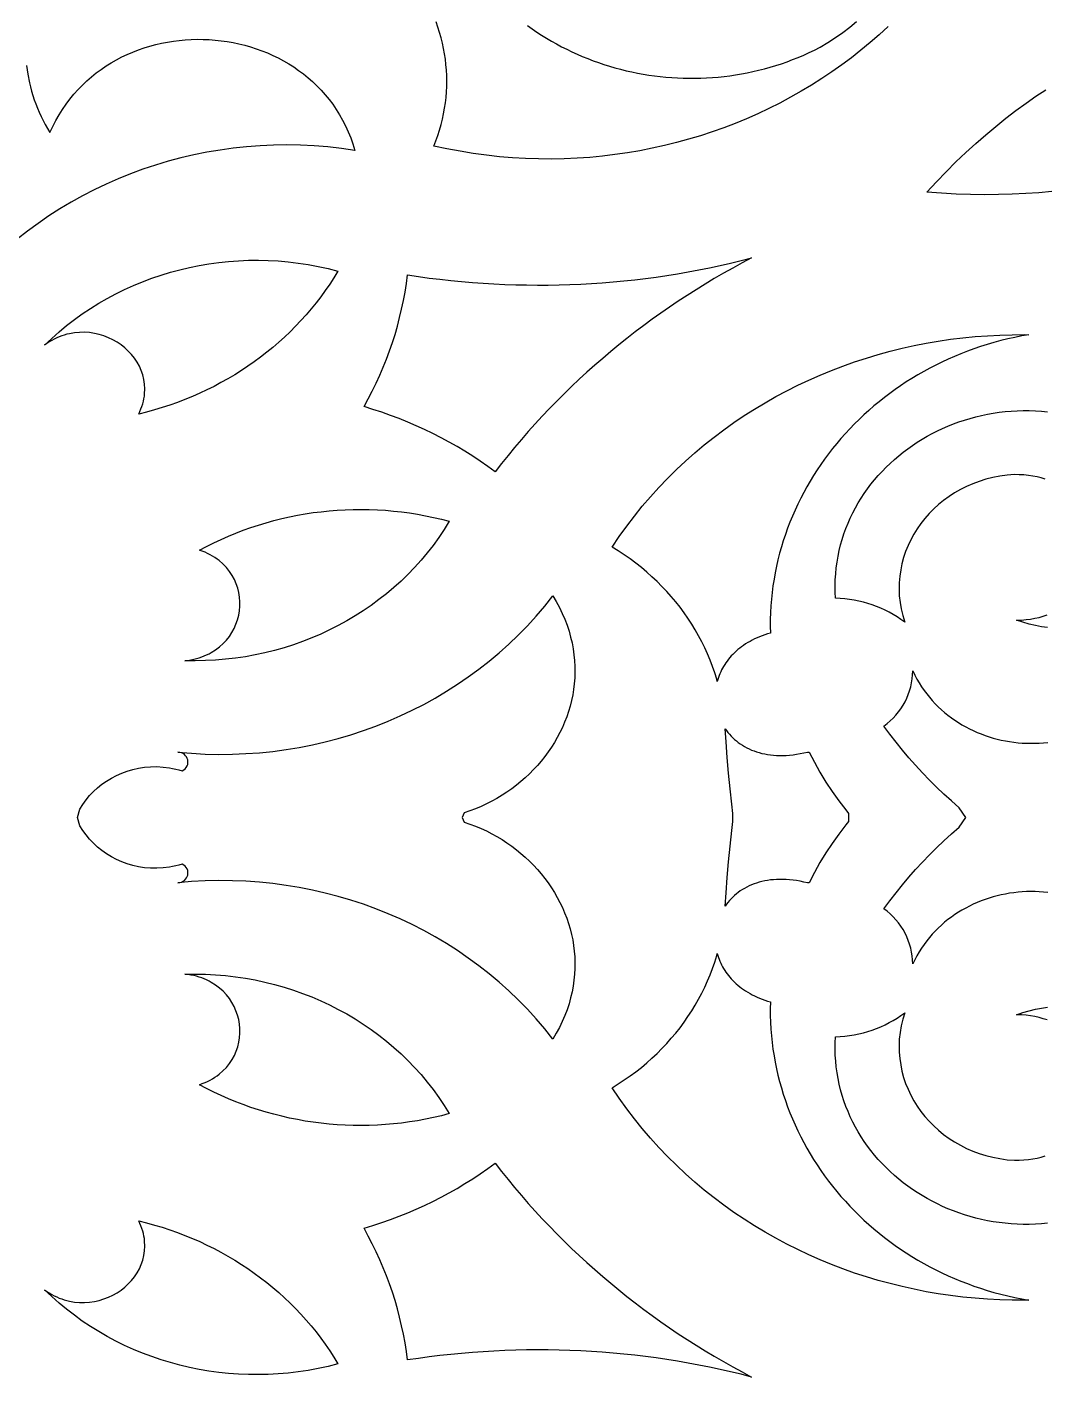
# Model space of a CAD drawing. Extents: x 2430 to 3430, y -1053 to 947.
# Drawn here: x 3085.1 to 3302.3, y -171.9 to 116 of the extents above; entities that cross this region are included whole.
import ezdxf

# ---------------------------------------------------------------- set-up
doc = ezdxf.new("R2010")
doc.units = 0
doc.layers.add('LAYER_1', color=18, linetype='CONTINUOUS')

msp = doc.modelspace()

# ---------------------------------------------------------------- linework, layer by layer
at = {"layer": 'LAYER_1'}
for points in [[(3268.86, 116.08), (3266.97, 114.35), (3265.04, 112.67), (3263.06, 111.04), (3261.04, 109.45), (3258.98, 107.92), (3256.87, 106.43), (3254.73, 105), (3252.54, 103.62), (3250.32, 102.29), (3248.06, 101.01), (3245.77, 99.79), (3243.44, 98.62), (3241.08, 97.51), (3238.68, 96.45), (3236.26, 95.46), (3233.81, 94.51), (3231.32, 93.63), (3228.81, 92.81), (3226.28, 92.05), (3223.72, 91.35), (3221.13, 90.71), (3218.53, 90.13), (3215.9, 89.61), (3213.25, 89.16), (3210.59, 88.78), (3207.9, 88.46), (3205.2, 88.2), (3202.49, 88.02), (3199.76, 87.9), (3197.01, 87.85), (3194.26, 87.87), (3191.49, 87.96), (3188.72, 88.12), (3185.94, 88.35), (3183.15, 88.66), (3180.35, 89.04), (3177.55, 89.49), (3174.74, 90.02), (3171.94, 90.62), (3172.38, 91.75), (3172.79, 92.89), (3173.16, 94.03), (3173.48, 95.18), (3173.77, 96.34), (3174.02, 97.5), (3174.23, 98.66), (3174.4, 99.83), (3174.53, 101), (3174.63, 102.17), (3174.68, 103.33), (3174.7, 104.5), (3174.68, 105.67), (3174.62, 106.83), (3174.52, 108), (3174.39, 109.15), (3174.22, 110.31), (3174.01, 111.45), (3173.76, 112.59), (3173.48, 113.73), (3173.16, 114.85), (3172.81, 115.97), (3172.42, 117.08)], [(3191.9, 116.35), (3192.9, 115.64), (3193.91, 114.94), (3194.94, 114.27), (3195.98, 113.62), (3197.04, 112.99), (3198.11, 112.39), (3199.19, 111.81), (3200.28, 111.25), (3201.38, 110.72), (3202.5, 110.21), (3203.62, 109.72), (3204.76, 109.26), (3205.9, 108.82), (3207.06, 108.41), (3208.22, 108.02), (3209.39, 107.65), (3210.57, 107.3), (3211.76, 106.98), (3212.95, 106.69), (3214.15, 106.42), (3215.36, 106.17), (3216.57, 105.95), (3217.78, 105.75), (3219.01, 105.58), (3220.23, 105.43), (3221.46, 105.31), (3222.69, 105.21), (3223.93, 105.13), (3225.16, 105.08), (3226.4, 105.06), (3227.64, 105.06), (3228.88, 105.09), (3230.13, 105.14), (3231.37, 105.22), (3232.61, 105.32), (3233.85, 105.45), (3235.09, 105.61), (3236.32, 105.79), (3237.56, 106), (3238.79, 106.23), (3240.02, 106.49), (3241.24, 106.78), (3242.46, 107.09), (3243.68, 107.43), (3244.89, 107.79), (3246.1, 108.18), (3247.3, 108.6), (3248.49, 109.05), (3249.67, 109.52), (3250.85, 110.02), (3252.02, 110.54), (3253.19, 111.1), (3254.34, 111.68), (3256.01, 112.69), (3257.63, 113.75), (3259.19, 114.85), (3260.7, 115.98), (3262.15, 117.15)], [(3085.02, 107.78), (3085.29, 105.95), (3085.66, 104.12), (3085.88, 103.21), (3086.12, 102.31), (3086.4, 101.4), (3086.69, 100.5), (3087.02, 99.61), (3087.37, 98.72), (3087.75, 97.83), (3088.15, 96.95), (3088.58, 96.07), (3089.03, 95.2), (3089.52, 94.34), (3090.03, 93.48), (3090.63, 94.79), (3091.28, 96.05), (3091.98, 97.26), (3092.71, 98.44), (3093.49, 99.56), (3094.3, 100.64), (3095.15, 101.68), (3096.04, 102.67), (3096.96, 103.62), (3097.91, 104.52), (3098.9, 105.38), (3099.91, 106.2), (3100.96, 106.97), (3102.03, 107.69), (3103.12, 108.37), (3104.24, 109.01), (3105.38, 109.61), (3106.53, 110.16), (3107.71, 110.66), (3108.91, 111.13), (3110.12, 111.55), (3111.34, 111.92), (3112.58, 112.26), (3113.83, 112.55), (3115.09, 112.79), (3116.35, 113), (3117.62, 113.16), (3118.9, 113.27), (3120.18, 113.35), (3121.46, 113.38), (3122.75, 113.37), (3124.03, 113.32), (3125.31, 113.22), (3126.58, 113.08), (3127.85, 112.9), (3129.11, 112.68), (3130.36, 112.42), (3131.6, 112.11), (3132.83, 111.76), (3134.04, 111.37), (3135.24, 110.94), (3136.43, 110.47), (3137.59, 109.95), (3138.74, 109.4), (3139.86, 108.8), (3140.96, 108.16), (3142.04, 107.48), (3143.09, 106.76), (3144.11, 106), (3145.1, 105.19), (3146.07, 104.35), (3147, 103.46), (3147.89, 102.54), (3148.76, 101.57), (3149.58, 100.57), (3150.37, 99.52), (3151.12, 98.43), (3151.82, 97.3), (3152.48, 96.14), (3153.1, 94.93), (3153.68, 93.68), (3154.2, 92.4), (3154.68, 91.07), (3155.1, 89.7), (3152.2, 90.12), (3149.29, 90.44), (3146.39, 90.66), (3143.49, 90.8), (3140.6, 90.85), (3137.72, 90.81), (3134.85, 90.68), (3131.99, 90.46), (3129.14, 90.16), (3126.32, 89.77), (3123.51, 89.29), (3120.72, 88.73), (3117.96, 88.09), (3115.22, 87.36), (3112.52, 86.56), (3109.84, 85.67), (3107.2, 84.69), (3104.59, 83.64), (3102.01, 82.51), (3099.48, 81.31), (3096.99, 80.02), (3094.54, 78.66), (3092.14, 77.22), (3089.79, 75.7), (3087.49, 74.11), (3085.24, 72.45), (3083.04, 70.72)], [(3303.8, 80.9), (3301.04, 80.66), (3298.23, 80.47), (3295.36, 80.34), (3292.43, 80.26), (3289.46, 80.24), (3286.43, 80.28), (3283.36, 80.38), (3280.25, 80.54), (3277.1, 80.77), (3279.16, 82.99), (3281.25, 85.15), (3283.35, 87.23), (3285.47, 89.24), (3287.6, 91.17), (3289.73, 93.03), (3291.87, 94.82), (3294.01, 96.53), (3296.15, 98.17), (3298.29, 99.73), (3300.41, 101.23), (3302.53, 102.64)], [(3302.36, 19.58), (3301.52, 19.84), (3300.66, 20.05), (3299.76, 20.23), (3298.82, 20.37), (3297.86, 20.47), (3296.86, 20.52), (3295.83, 20.53), (3294.26, 20.4), (3292.72, 20.19), (3291.22, 19.9), (3289.75, 19.53), (3288.32, 19.09), (3286.94, 18.57), (3285.6, 17.99), (3284.31, 17.34), (3283.06, 16.63), (3281.86, 15.85), (3280.72, 15.02), (3279.63, 14.14), (3278.6, 13.2), (3277.63, 12.21), (3276.71, 11.17), (3275.86, 10.09), (3275.08, 8.97), (3274.36, 7.81), (3273.7, 6.62), (3273.12, 5.39), (3272.61, 4.13), (3272.18, 2.84), (3271.82, 1.53), (3271.55, 0.2), (3271.35, -1.15), (3271.23, -2.52), (3271.21, -3.91), (3271.26, -5.3), (3271.41, -6.71), (3271.65, -8.12), (3271.98, -9.53), (3272.4, -10.95), (3271.61, -10.37), (3270.79, -9.82), (3269.95, -9.3), (3269.09, -8.82), (3268.22, -8.38), (3267.32, -7.97), (3266.41, -7.59), (3265.48, -7.25), (3264.54, -6.94), (3263.58, -6.67), (3262.62, -6.44), (3261.64, -6.24), (3260.65, -6.08), (3259.65, -5.96), (3258.65, -5.88), (3257.64, -5.83), (3257.58, -4.52), (3257.57, -3.21), (3257.6, -1.92), (3257.68, -0.64), (3257.81, 0.62), (3257.97, 1.87), (3258.18, 3.11), (3258.44, 4.32), (3258.73, 5.53), (3259.07, 6.71), (3259.44, 7.88), (3259.86, 9.03), (3260.31, 10.16), (3260.8, 11.27), (3261.33, 12.36), (3261.89, 13.44), (3262.49, 14.49), (3263.12, 15.52), (3263.78, 16.53), (3264.48, 17.51), (3265.21, 18.48), (3265.97, 19.42), (3266.76, 20.34), (3267.58, 21.23), (3268.42, 22.1), (3269.3, 22.94), (3270.2, 23.76), (3271.13, 24.55), (3272.08, 25.31), (3273.05, 26.04), (3274.05, 26.75), (3275.08, 27.43), (3276.12, 28.08), (3277.18, 28.7), (3278.27, 29.29), (3279.37, 29.85), (3280.49, 30.38), (3281.63, 30.87), (3282.79, 31.34), (3283.96, 31.77), (3285.15, 32.17), (3286.35, 32.53), (3287.57, 32.86), (3288.8, 33.16), (3290.04, 33.42), (3291.29, 33.64), (3292.55, 33.83), (3293.82, 33.97), (3295.1, 34.09), (3296.38, 34.16), (3297.68, 34.2), (3298.97, 34.19), (3300.28, 34.15), (3301.59, 34.06), (3302.9, 33.94)], [(3302.89, -12.11), (3301.6, -11.93), (3300.3, -11.68), (3298.98, -11.36), (3297.64, -10.97), (3296.28, -10.51), (3297.31, -10.48), (3298.3, -10.4), (3299.26, -10.28), (3300.19, -10.11), (3301.09, -9.91), (3301.95, -9.67), (3302.78, -9.4)], [(3302.92, -68.59), (3302.02, -68.51), (3301.12, -68.44), (3300.21, -68.41), (3299.3, -68.4), (3298.4, -68.42), (3297.49, -68.47), (3296.59, -68.54), (3295.69, -68.64), (3294.79, -68.77), (3293.9, -68.92), (3293.02, -69.1), (3292.14, -69.31), (3291.26, -69.54), (3290.4, -69.8), (3289.54, -70.08), (3288.69, -70.4), (3287.86, -70.74), (3287.03, -71.1), (3286.22, -71.49), (3285.42, -71.91), (3284.63, -72.35), (3283.86, -72.82), (3283.1, -73.32), (3282.36, -73.84), (3281.63, -74.39), (3280.92, -74.96), (3280.23, -75.56), (3279.56, -76.19), (3278.92, -76.84), (3278.29, -77.51), (3277.68, -78.22), (3277.1, -78.94), (3276.54, -79.7), (3276, -80.48), (3275.49, -81.28), (3275, -82.11), (3274.55, -82.96), (3274.11, -83.84), (3274.09, -82.98), (3274.01, -82.13), (3273.88, -81.29), (3273.69, -80.45), (3273.46, -79.63), (3273.18, -78.83), (3272.85, -78.04), (3272.47, -77.27), (3272.05, -76.52), (3271.59, -75.79), (3271.08, -75.09), (3270.53, -74.42), (3269.95, -73.78), (3269.32, -73.18), (3268.65, -72.61), (3267.95, -72.08), (3269.24, -70.35), (3270.56, -68.64), (3271.91, -66.97), (3273.3, -65.33), (3274.73, -63.71), (3276.19, -62.13), (3277.69, -60.57), (3279.22, -59.05), (3280.78, -57.56), (3282.37, -56.1), (3284, -54.67), (3285.44, -52.59), (3284, -50.51), (3282.37, -49.08), (3280.78, -47.63), (3279.22, -46.13), (3277.69, -44.61), (3276.19, -43.06), (3274.73, -41.47), (3273.3, -39.86), (3271.91, -38.21), (3270.56, -36.54), (3269.24, -34.84), (3267.95, -33.11), (3268.65, -32.58), (3269.32, -32.01), (3269.95, -31.4), (3270.53, -30.76), (3271.08, -30.09), (3271.59, -29.39), (3272.05, -28.67), (3272.47, -27.92), (3272.85, -27.15), (3273.18, -26.36), (3273.46, -25.55), (3273.69, -24.73), (3273.88, -23.9), (3274.01, -23.05), (3274.09, -22.2), (3274.11, -21.34), (3274.55, -22.22), (3275, -23.08), (3275.49, -23.91), (3276, -24.71), (3276.54, -25.49), (3277.1, -26.24), (3277.68, -26.97), (3278.29, -27.67), (3278.92, -28.35), (3279.56, -29), (3280.23, -29.62), (3280.92, -30.22), (3281.63, -30.8), (3282.36, -31.34), (3283.1, -31.86), (3283.86, -32.36), (3284.63, -32.83), (3285.42, -33.27), (3286.22, -33.69), (3287.03, -34.08), (3287.86, -34.45), (3288.69, -34.79), (3289.54, -35.1), (3290.4, -35.39), (3291.26, -35.65), (3292.14, -35.88), (3293.02, -36.09), (3293.9, -36.27), (3294.79, -36.42), (3295.69, -36.55), (3296.59, -36.64), (3297.49, -36.72), (3298.4, -36.76), (3299.3, -36.78), (3300.21, -36.78), (3301.12, -36.74), (3302.02, -36.68), (3302.92, -36.59)], [(3302.9, -139.12), (3301.59, -139.25), (3300.28, -139.33), (3298.97, -139.38), (3297.68, -139.38), (3296.38, -139.34), (3295.1, -139.27), (3293.82, -139.16), (3292.55, -139.01), (3291.29, -138.82), (3290.04, -138.6), (3288.8, -138.34), (3287.57, -138.05), (3286.35, -137.72), (3285.15, -137.35), (3283.96, -136.95), (3282.79, -136.52), (3281.63, -136.06), (3280.49, -135.56), (3279.37, -135.03), (3278.27, -134.47), (3277.18, -133.88), (3276.12, -133.26), (3275.08, -132.61), (3274.05, -131.94), (3273.05, -131.23), (3272.08, -130.49), (3271.13, -129.73), (3270.2, -128.94), (3269.3, -128.12), (3268.42, -127.28), (3267.58, -126.41), (3266.76, -125.52), (3265.97, -124.6), (3265.21, -123.66), (3264.48, -122.7), (3263.78, -121.71), (3263.12, -120.7), (3262.49, -119.67), (3261.89, -118.62), (3261.33, -117.55), (3260.8, -116.46), (3260.31, -115.34), (3259.86, -114.21), (3259.44, -113.06), (3259.07, -111.9), (3258.73, -110.71), (3258.44, -109.51), (3258.18, -108.29), (3257.97, -107.06), (3257.81, -105.81), (3257.68, -104.54), (3257.6, -103.26), (3257.57, -101.97), (3257.58, -100.67), (3257.64, -99.35), (3258.65, -99.31), (3259.65, -99.22), (3260.65, -99.1), (3261.64, -98.94), (3262.62, -98.75), (3263.58, -98.51), (3264.54, -98.24), (3265.48, -97.94), (3266.41, -97.59), (3267.32, -97.22), (3268.22, -96.81), (3269.09, -96.36), (3269.95, -95.88), (3270.79, -95.37), (3271.61, -94.82), (3272.4, -94.24), (3271.98, -95.65), (3271.65, -97.06), (3271.41, -98.47), (3271.26, -99.88), (3271.21, -101.27), (3271.23, -102.66), (3271.35, -104.03), (3271.55, -105.38), (3271.82, -106.72), (3272.18, -108.03), (3272.61, -109.32), (3273.12, -110.57), (3273.7, -111.8), (3274.36, -113), (3275.08, -114.16), (3275.86, -115.28), (3276.71, -116.36), (3277.63, -117.39), (3278.6, -118.38), (3279.63, -119.32), (3280.72, -120.21), (3281.86, -121.04), (3283.06, -121.81), (3284.31, -122.52), (3285.6, -123.17), (3286.94, -123.76), (3288.32, -124.27), (3289.75, -124.71), (3291.22, -125.08), (3292.72, -125.37), (3294.26, -125.59), (3295.83, -125.72), (3296.86, -125.71), (3297.86, -125.65), (3298.82, -125.56), (3299.76, -125.42), (3300.66, -125.24), (3301.52, -125.02), (3302.36, -124.76)], [(3302.78, -95.79), (3301.95, -95.51), (3301.09, -95.27), (3300.19, -95.07), (3299.26, -94.91), (3298.3, -94.79), (3297.31, -94.71), (3296.28, -94.67), (3297.64, -94.21), (3298.98, -93.82), (3300.3, -93.5), (3301.6, -93.25), (3302.89, -93.07)]]:
    msp.add_lwpolyline(points, dxfattribs=at)
for points in [[(3136.62, 66.21), (3138.75, 66.1), (3140.88, 65.91), (3143.01, 65.66), (3145.13, 65.34), (3147.26, 64.95), (3149.37, 64.48), (3151.48, 63.95), (3150.61, 62.54), (3149.71, 61.15), (3148.78, 59.79), (3147.8, 58.45), (3146.8, 57.14), (3145.76, 55.86), (3144.68, 54.61), (3143.57, 53.38), (3142.44, 52.18), (3141.27, 51.01), (3140.07, 49.86), (3138.83, 48.75), (3137.57, 47.67), (3136.29, 46.62), (3134.97, 45.6), (3133.63, 44.61), (3132.25, 43.65), (3130.86, 42.72), (3129.44, 41.83), (3127.99, 40.97), (3126.52, 40.15), (3125.03, 39.36), (3123.51, 38.6), (3121.97, 37.88), (3120.41, 37.2), (3118.83, 36.55), (3117.23, 35.94), (3115.61, 35.37), (3113.97, 34.83), (3112.32, 34.33), (3110.65, 33.87), (3108.96, 33.45), (3109.22, 34), (3109.45, 34.55), (3109.65, 35.09), (3109.82, 35.63), (3109.97, 36.17), (3110.08, 36.71), (3110.17, 37.24), (3110.23, 37.77), (3110.28, 38.81), (3110.23, 39.84), (3110.08, 40.84), (3109.84, 41.81), (3109.51, 42.75), (3109.1, 43.66), (3108.61, 44.53), (3108.06, 45.36), (3107.43, 46.15), (3106.74, 46.89), (3105.99, 47.57), (3105.19, 48.2), (3104.34, 48.78), (3103.45, 49.29), (3102.51, 49.74), (3101.55, 50.12), (3100.55, 50.43), (3099.52, 50.66), (3098.47, 50.82), (3097.41, 50.89), (3096.33, 50.88), (3095.25, 50.78), (3094.17, 50.59), (3093.62, 50.46), (3093.08, 50.3), (3092.54, 50.12), (3092.01, 49.92), (3091.47, 49.68), (3090.94, 49.43), (3090.41, 49.14), (3089.89, 48.83), (3089.37, 48.5), (3088.86, 48.13), (3090.39, 49.58), (3091.96, 50.98), (3093.57, 52.31), (3095.23, 53.59), (3096.93, 54.81), (3098.66, 55.97), (3100.44, 57.07), (3102.25, 58.11), (3104.09, 59.1), (3105.96, 60.02), (3107.87, 60.87), (3109.8, 61.67), (3111.76, 62.41), (3113.74, 63.08), (3115.74, 63.69), (3117.77, 64.23), (3119.81, 64.72), (3121.87, 65.13), (3123.95, 65.49), (3126.04, 65.77), (3128.14, 65.99), (3130.25, 66.15), (3132.36, 66.24), (3134.49, 66.26)], [(3237.73, 65.69), (3235.72, 64.59), (3233.74, 63.47), (3231.77, 62.33), (3229.82, 61.16), (3227.89, 59.97), (3225.98, 58.76), (3224.09, 57.52), (3222.22, 56.25), (3220.36, 54.97), (3218.53, 53.66), (3216.72, 52.32), (3214.92, 50.97), (3213.15, 49.59), (3211.4, 48.19), (3209.67, 46.77), (3207.96, 45.32), (3206.27, 43.86), (3204.6, 42.37), (3202.96, 40.86), (3201.34, 39.33), (3199.74, 37.78), (3198.16, 36.2), (3196.6, 34.61), (3195.07, 33), (3193.56, 31.36), (3192.08, 29.71), (3190.62, 28.04), (3189.18, 26.35), (3187.77, 24.63), (3186.38, 22.9), (3185.02, 21.15), (3183.45, 22.3), (3181.85, 23.4), (3180.22, 24.48), (3178.57, 25.51), (3176.89, 26.51), (3175.19, 27.48), (3173.47, 28.4), (3171.72, 29.29), (3169.96, 30.15), (3168.17, 30.96), (3166.36, 31.74), (3164.53, 32.48), (3162.69, 33.17), (3160.82, 33.83), (3158.94, 34.45), (3157.04, 35.03), (3157.95, 36.68), (3158.81, 38.35), (3159.63, 40.03), (3160.41, 41.73), (3161.14, 43.45), (3161.84, 45.18), (3162.49, 46.92), (3163.09, 48.68), (3163.65, 50.45), (3164.17, 52.23), (3164.64, 54.02), (3165.07, 55.82), (3165.46, 57.64), (3165.8, 59.46), (3166.09, 61.29), (3166.34, 63.13), (3168.64, 62.79), (3170.93, 62.47), (3173.23, 62.19), (3175.54, 61.94), (3177.84, 61.72), (3180.15, 61.52), (3182.46, 61.35), (3184.77, 61.22), (3187.08, 61.11), (3189.4, 61.03), (3191.71, 60.98), (3194.02, 60.96), (3196.34, 60.97), (3198.65, 61.01), (3200.96, 61.08), (3203.27, 61.18), (3205.58, 61.3), (3207.88, 61.46), (3210.19, 61.64), (3212.49, 61.86), (3214.79, 62.1), (3217.08, 62.38), (3219.37, 62.68), (3221.65, 63.02), (3223.94, 63.38), (3226.21, 63.77), (3228.48, 64.19), (3230.75, 64.65), (3233.01, 65.13), (3235.26, 65.64), (3237.51, 66.18), (3239.75, 66.76)], [(3298.9, 50.37), (3297.39, 50.1), (3295.88, 49.8), (3294.4, 49.47), (3292.92, 49.11), (3291.46, 48.71), (3290.02, 48.29), (3288.59, 47.84), (3287.17, 47.36), (3285.78, 46.85), (3284.39, 46.31), (3283.03, 45.75), (3281.68, 45.16), (3280.35, 44.54), (3279.03, 43.89), (3277.74, 43.22), (3276.46, 42.53), (3275.2, 41.81), (3273.96, 41.06), (3272.74, 40.29), (3271.54, 39.49), (3270.36, 38.68), (3269.2, 37.83), (3268.06, 36.97), (3266.94, 36.08), (3265.85, 35.17), (3264.77, 34.24), (3263.72, 33.29), (3262.69, 32.32), (3261.69, 31.33), (3260.7, 30.31), (3259.74, 29.28), (3258.81, 28.23), (3257.9, 27.16), (3257.01, 26.07), (3256.15, 24.96), (3255.32, 23.84), (3254.51, 22.69), (3253.72, 21.53), (3252.97, 20.36), (3252.24, 19.17), (3251.53, 17.96), (3250.86, 16.73), (3250.21, 15.5), (3249.59, 14.24), (3249.01, 12.98), (3248.44, 11.7), (3247.91, 10.4), (3247.41, 9.1), (3246.94, 7.78), (3246.5, 6.44), (3246.09, 5.1), (3245.71, 3.75), (3245.37, 2.38), (3245.05, 1), (3244.77, -0.38), (3244.52, -1.78), (3244.3, -3.18), (3244.12, -4.6), (3243.97, -6.02), (3243.85, -7.45), (3243.77, -8.89), (3243.73, -10.34), (3243.72, -11.79), (3243.74, -13.25), (3243.14, -13.44), (3242.56, -13.63), (3241.99, -13.83), (3241.44, -14.05), (3240.9, -14.28), (3240.38, -14.52), (3239.88, -14.77), (3239.4, -15.03), (3238.93, -15.31), (3238.47, -15.59), (3238.03, -15.88), (3237.61, -16.18), (3237.21, -16.49), (3236.82, -16.8), (3236.44, -17.13), (3236.08, -17.46), (3235.74, -17.8), (3235.41, -18.15), (3235.1, -18.5), (3234.8, -18.86), (3234.52, -19.23), (3234.25, -19.6), (3234, -19.98), (3233.76, -20.36), (3233.54, -20.75), (3233.34, -21.14), (3233.15, -21.54), (3232.97, -21.93), (3232.81, -22.34), (3232.66, -22.74), (3232.53, -23.15), (3232.41, -23.56), (3232.29, -23.13), (3231.87, -21.76), (3231.4, -20.4), (3230.88, -19.05), (3230.33, -17.72), (3229.73, -16.4), (3229.1, -15.11), (3228.42, -13.83), (3227.71, -12.57), (3226.95, -11.34), (3226.16, -10.12), (3225.33, -8.93), (3224.46, -7.75), (3223.55, -6.61), (3222.61, -5.48), (3221.63, -4.38), (3220.61, -3.31), (3219.56, -2.26), (3218.48, -1.24), (3217.36, -0.25), (3216.21, 0.71), (3215.02, 1.64), (3213.81, 2.54), (3212.56, 3.41), (3211.28, 4.25), (3209.97, 5.05), (3211.5, 7.31), (3213.09, 9.52), (3214.73, 11.68), (3216.42, 13.77), (3218.17, 15.81), (3219.97, 17.8), (3221.81, 19.73), (3223.71, 21.6), (3225.64, 23.42), (3227.63, 25.18), (3229.65, 26.88), (3231.72, 28.52), (3233.83, 30.11), (3235.97, 31.64), (3238.16, 33.11), (3240.37, 34.52), (3242.63, 35.88), (3244.91, 37.17), (3247.23, 38.41), (3249.58, 39.58), (3251.96, 40.7), (3254.36, 41.76), (3256.79, 42.76), (3259.24, 43.7), (3261.72, 44.57), (3264.22, 45.39), (3266.74, 46.15), (3269.27, 46.84), (3271.83, 47.47), (3274.4, 48.05), (3276.98, 48.56), (3279.58, 49), (3282.19, 49.39), (3284.81, 49.71), (3287.44, 49.98), (3290.07, 50.17), (3292.71, 50.31), (3295.36, 50.38), (3298.01, 50.39)], [(3158.16, 13.09), (3159.88, 13.02), (3161.6, 12.92), (3163.31, 12.77), (3165.03, 12.58), (3166.74, 12.35), (3168.45, 12.08), (3170.15, 11.77), (3171.85, 11.42), (3173.54, 11.02), (3175.22, 10.59), (3174.13, 8.83), (3172.98, 7.12), (3171.78, 5.45), (3170.51, 3.83), (3169.2, 2.26), (3167.82, 0.74), (3166.4, -0.74), (3164.93, -2.16), (3163.41, -3.54), (3161.84, -4.86), (3160.22, -6.13), (3158.57, -7.35), (3156.87, -8.51), (3155.13, -9.62), (3153.35, -10.67), (3151.54, -11.67), (3149.69, -12.6), (3147.8, -13.48), (3145.89, -14.3), (3143.94, -15.06), (3141.97, -15.76), (3139.97, -16.4), (3137.94, -16.97), (3135.89, -17.48), (3133.81, -17.92), (3131.72, -18.3), (3129.61, -18.61), (3127.48, -18.86), (3125.33, -19.04), (3123.18, -19.14), (3121, -19.18), (3118.82, -19.15), (3119.46, -19.08), (3120.08, -18.98), (3120.69, -18.85), (3121.28, -18.71), (3121.85, -18.55), (3122.4, -18.36), (3122.94, -18.15), (3123.46, -17.93), (3123.96, -17.69), (3124.45, -17.42), (3125.36, -16.85), (3126.2, -16.21), (3126.98, -15.52), (3127.67, -14.77), (3128.3, -13.97), (3128.85, -13.14), (3129.32, -12.26), (3129.72, -11.36), (3130.04, -10.43), (3130.29, -9.48), (3130.46, -8.52), (3130.55, -7.55), (3130.55, -6.57), (3130.48, -5.6), (3130.33, -4.63), (3130.1, -3.68), (3129.78, -2.74), (3129.38, -1.83), (3128.9, -0.95), (3128.33, -0.1), (3127.68, 0.71), (3126.94, 1.47), (3126.11, 2.18), (3125.67, 2.52), (3125.2, 2.84), (3124.71, 3.14), (3124.2, 3.43), (3123.67, 3.7), (3123.11, 3.96), (3122.53, 4.19), (3121.93, 4.41), (3123.45, 5.22), (3124.98, 5.98), (3126.53, 6.71), (3128.1, 7.41), (3129.69, 8.06), (3131.28, 8.67), (3132.9, 9.24), (3134.52, 9.78), (3136.16, 10.27), (3137.81, 10.73), (3139.47, 11.15), (3141.13, 11.52), (3142.81, 11.86), (3144.5, 12.16), (3146.19, 12.42), (3147.89, 12.63), (3149.59, 12.81), (3151.3, 12.95), (3153.01, 13.04), (3154.72, 13.1), (3156.44, 13.11)], [(3198.07, -6.56), (3198.74, -7.81), (3199.34, -9.07), (3199.88, -10.33), (3200.36, -11.59), (3200.78, -12.85), (3201.13, -14.11), (3201.43, -15.37), (3201.66, -16.63), (3201.84, -17.88), (3201.96, -19.13), (3202.03, -20.38), (3202.04, -21.61), (3202, -22.84), (3201.9, -24.06), (3201.75, -25.27), (3201.56, -26.47), (3201.31, -27.66), (3201.01, -28.83), (3200.67, -29.99), (3200.28, -31.13), (3199.85, -32.26), (3199.37, -33.37), (3198.84, -34.46), (3198.28, -35.53), (3197.67, -36.58), (3197.02, -37.61), (3196.34, -38.62), (3195.61, -39.6), (3194.85, -40.56), (3194.05, -41.49), (3193.22, -42.39), (3192.35, -43.27), (3191.45, -44.12), (3190.51, -44.93), (3189.55, -45.72), (3188.55, -46.47), (3187.53, -47.19), (3186.48, -47.87), (3185.4, -48.52), (3184.3, -49.13), (3183.17, -49.7), (3182.01, -50.24), (3180.83, -50.73), (3179.64, -51.18), (3178.42, -51.6), (3177.96, -52.59), (3178.42, -53.59), (3179.64, -54), (3180.83, -54.45), (3182.01, -54.95), (3183.17, -55.48), (3184.3, -56.05), (3185.4, -56.67), (3186.48, -57.31), (3187.53, -58), (3188.55, -58.72), (3189.55, -59.47), (3190.51, -60.25), (3191.45, -61.07), (3192.35, -61.91), (3193.22, -62.79), (3194.05, -63.69), (3194.85, -64.63), (3195.61, -65.58), (3196.34, -66.56), (3197.02, -67.57), (3197.67, -68.6), (3198.28, -69.65), (3198.84, -70.72), (3199.37, -71.81), (3199.85, -72.92), (3200.28, -74.05), (3200.67, -75.19), (3201.01, -76.35), (3201.31, -77.53), (3201.56, -78.71), (3201.75, -79.91), (3201.9, -81.12), (3202, -82.34), (3202.04, -83.57), (3202.03, -84.81), (3201.96, -86.05), (3201.84, -87.3), (3201.66, -88.55), (3201.43, -89.81), (3201.13, -91.07), (3200.78, -92.33), (3200.36, -93.59), (3199.88, -94.85), (3199.34, -96.11), (3198.74, -97.37), (3198.07, -98.62), (3197.33, -99.87), (3195.59, -97.68), (3193.77, -95.55), (3191.89, -93.49), (3189.94, -91.5), (3187.92, -89.57), (3185.85, -87.71), (3183.71, -85.93), (3181.52, -84.21), (3179.27, -82.57), (3176.97, -80.99), (3174.62, -79.49), (3172.22, -78.07), (3169.77, -76.72), (3167.28, -75.44), (3164.75, -74.25), (3162.18, -73.13), (3159.56, -72.09), (3156.92, -71.12), (3154.24, -70.24), (3151.52, -69.44), (3148.78, -68.73), (3146.01, -68.09), (3143.22, -67.54), (3140.4, -67.08), (3137.56, -66.7), (3134.7, -66.41), (3131.83, -66.2), (3128.94, -66.08), (3126.04, -66.06), (3123.13, -66.12), (3120.22, -66.28), (3117.29, -66.52), (3117.71, -66.48), (3118.09, -66.37), (3118.43, -66.21), (3118.72, -66.01), (3118.97, -65.77), (3119.17, -65.49), (3119.32, -65.19), (3119.42, -64.87), (3119.47, -64.55), (3119.47, -64.22), (3119.41, -63.89), (3119.29, -63.57), (3119.12, -63.27), (3118.88, -63), (3118.59, -62.76), (3118.23, -62.55), (3117.54, -62.75), (3116.86, -62.92), (3116.18, -63.07), (3115.5, -63.19), (3114.15, -63.36), (3112.82, -63.43), (3111.5, -63.41), (3110.21, -63.31), (3108.95, -63.12), (3107.71, -62.84), (3106.51, -62.49), (3105.35, -62.07), (3104.22, -61.57), (3103.13, -61), (3102.1, -60.37), (3101.11, -59.67), (3100.17, -58.92), (3099.29, -58.11), (3098.47, -57.25), (3097.72, -56.33), (3097.03, -55.38), (3096.41, -54.38), (3095.92, -52.59), (3096.41, -50.8), (3097.03, -49.81), (3097.72, -48.85), (3098.47, -47.94), (3099.29, -47.08), (3100.17, -46.27), (3101.11, -45.51), (3102.1, -44.82), (3103.13, -44.18), (3104.22, -43.62), (3105.35, -43.12), (3106.51, -42.69), (3107.71, -42.34), (3108.95, -42.07), (3110.21, -41.88), (3111.5, -41.77), (3112.82, -41.75), (3114.15, -41.83), (3115.5, -42), (3116.18, -42.12), (3116.86, -42.26), (3117.54, -42.44), (3118.23, -42.63), (3118.59, -42.43), (3118.88, -42.19), (3119.12, -41.91), (3119.29, -41.61), (3119.41, -41.29), (3119.47, -40.97), (3119.47, -40.64), (3119.42, -40.31), (3119.32, -39.99), (3119.17, -39.69), (3118.97, -39.42), (3118.72, -39.18), (3118.43, -38.97), (3118.09, -38.81), (3117.71, -38.71), (3117.29, -38.66), (3120.22, -38.91), (3123.13, -39.06), (3126.04, -39.13), (3128.94, -39.1), (3131.83, -38.98), (3134.7, -38.78), (3137.56, -38.49), (3140.4, -38.11), (3143.22, -37.64), (3146.01, -37.09), (3148.78, -36.46), (3151.52, -35.74), (3154.24, -34.94), (3156.92, -34.06), (3159.56, -33.1), (3162.18, -32.06), (3164.75, -30.94), (3167.28, -29.74), (3169.77, -28.47), (3172.22, -27.12), (3174.62, -25.69), (3176.97, -24.19), (3179.27, -22.62), (3181.52, -20.97), (3183.71, -19.26), (3185.85, -17.47), (3187.92, -15.61), (3189.94, -13.69), (3191.89, -11.69), (3193.77, -9.63), (3195.59, -7.51), (3197.33, -5.31)], [(3234.38, -34.08), (3234.69, -34.48), (3235.02, -34.86), (3235.36, -35.24), (3235.72, -35.6), (3236.1, -35.95), (3236.49, -36.28), (3236.9, -36.6), (3237.33, -36.91), (3237.78, -37.2), (3238.24, -37.48), (3238.72, -37.74), (3239.22, -37.98), (3239.73, -38.21), (3240.26, -38.41), (3240.81, -38.6), (3241.37, -38.77), (3241.95, -38.92), (3242.54, -39.05), (3243.15, -39.16), (3243.77, -39.25), (3244.42, -39.32), (3245.07, -39.36), (3245.74, -39.38), (3246.43, -39.38), (3247.13, -39.35), (3247.85, -39.3), (3248.58, -39.22), (3249.33, -39.11), (3250.09, -38.98), (3250.86, -38.82), (3251.65, -38.64), (3251.99, -38.67), (3253.13, -40.83), (3254.33, -42.96), (3255.61, -45.03), (3256.95, -47.06), (3258.36, -49.05), (3259.83, -50.98), (3260.43, -51.73), (3260.43, -52.59), (3260.43, -53.45), (3259.83, -54.2), (3258.36, -56.14), (3256.95, -58.12), (3255.61, -60.15), (3254.33, -62.23), (3253.13, -64.35), (3251.99, -66.52), (3251.65, -66.55), (3250.86, -66.36), (3250.09, -66.2), (3249.33, -66.07), (3248.58, -65.97), (3247.85, -65.89), (3247.13, -65.84), (3246.43, -65.81), (3245.74, -65.8), (3245.07, -65.82), (3244.42, -65.87), (3243.77, -65.93), (3243.15, -66.02), (3242.54, -66.13), (3241.95, -66.26), (3241.37, -66.41), (3240.81, -66.58), (3240.26, -66.77), (3239.73, -66.98), (3239.22, -67.2), (3238.72, -67.45), (3238.24, -67.71), (3237.78, -67.98), (3237.33, -68.27), (3236.9, -68.58), (3236.49, -68.9), (3236.1, -69.24), (3235.72, -69.59), (3235.36, -69.95), (3235.02, -70.32), (3234.69, -70.71), (3234.38, -71.1), (3234.1, -71.51), (3234.28, -68.7), (3234.54, -65.37), (3234.83, -62.04), (3235.15, -58.71), (3235.5, -55.39), (3235.73, -53.45), (3235.73, -52.59), (3235.73, -51.73), (3235.5, -49.79), (3235.15, -46.47), (3234.83, -43.15), (3234.54, -39.82), (3234.28, -36.49), (3234.1, -33.68)], [(3232.53, -82.04), (3232.66, -82.44), (3232.81, -82.85), (3232.97, -83.25), (3233.15, -83.65), (3233.34, -84.04), (3233.54, -84.44), (3233.76, -84.82), (3234, -85.2), (3234.25, -85.58), (3234.52, -85.95), (3234.8, -86.32), (3235.1, -86.68), (3235.41, -87.03), (3235.74, -87.38), (3236.08, -87.72), (3236.44, -88.06), (3236.82, -88.38), (3237.21, -88.7), (3237.61, -89.01), (3238.03, -89.31), (3238.47, -89.6), (3238.93, -89.88), (3239.4, -90.15), (3239.88, -90.41), (3240.38, -90.66), (3240.9, -90.9), (3241.44, -91.13), (3241.99, -91.35), (3242.56, -91.56), (3243.14, -91.75), (3243.74, -91.93), (3243.72, -93.39), (3243.73, -94.84), (3243.77, -96.29), (3243.85, -97.73), (3243.97, -99.16), (3244.12, -100.59), (3244.3, -102), (3244.52, -103.41), (3244.77, -104.8), (3245.05, -106.19), (3245.37, -107.56), (3245.71, -108.93), (3246.09, -110.29), (3246.5, -111.63), (3246.94, -112.96), (3247.41, -114.28), (3247.91, -115.59), (3248.44, -116.88), (3249.01, -118.16), (3249.59, -119.43), (3250.21, -120.68), (3250.86, -121.92), (3251.53, -123.14), (3252.24, -124.35), (3252.97, -125.54), (3253.72, -126.72), (3254.51, -127.88), (3255.32, -129.02), (3256.15, -130.14), (3257.01, -131.25), (3257.9, -132.34), (3258.81, -133.41), (3259.74, -134.46), (3260.7, -135.5), (3261.69, -136.51), (3262.69, -137.5), (3263.72, -138.48), (3264.77, -139.43), (3265.85, -140.36), (3266.94, -141.27), (3268.06, -142.15), (3269.2, -143.02), (3270.36, -143.86), (3271.54, -144.68), (3272.74, -145.47), (3273.96, -146.24), (3275.2, -146.99), (3276.46, -147.71), (3277.74, -148.41), (3279.03, -149.08), (3280.35, -149.72), (3281.68, -150.34), (3283.03, -150.93), (3284.39, -151.5), (3285.78, -152.03), (3287.17, -152.54), (3288.59, -153.02), (3290.02, -153.47), (3291.46, -153.9), (3292.92, -154.29), (3294.4, -154.65), (3295.88, -154.99), (3297.39, -155.29), (3298.9, -155.56), (3298.01, -155.57), (3295.36, -155.56), (3292.71, -155.49), (3290.07, -155.36), (3287.44, -155.16), (3284.81, -154.9), (3282.19, -154.57), (3279.58, -154.19), (3276.98, -153.74), (3274.4, -153.23), (3271.83, -152.66), (3269.27, -152.02), (3266.74, -151.33), (3264.22, -150.57), (3261.72, -149.76), (3259.24, -148.88), (3256.79, -147.94), (3254.36, -146.94), (3251.96, -145.89), (3249.58, -144.77), (3247.23, -143.59), (3244.91, -142.36), (3242.63, -141.06), (3240.37, -139.71), (3238.16, -138.29), (3235.97, -136.82), (3233.83, -135.29), (3231.72, -133.71), (3229.65, -132.06), (3227.63, -130.36), (3225.64, -128.6), (3223.71, -126.79), (3221.81, -124.91), (3219.97, -122.98), (3218.17, -121), (3216.42, -118.96), (3214.73, -116.86), (3213.09, -114.71), (3211.5, -112.5), (3209.97, -110.23), (3211.28, -109.43), (3212.56, -108.59), (3213.81, -107.72), (3215.02, -106.82), (3216.21, -105.89), (3217.36, -104.93), (3218.48, -103.94), (3219.56, -102.92), (3220.61, -101.87), (3221.63, -100.8), (3222.61, -99.7), (3223.55, -98.58), (3224.46, -97.43), (3225.33, -96.26), (3226.16, -95.06), (3226.95, -93.85), (3227.71, -92.61), (3228.42, -91.35), (3229.1, -90.07), (3229.73, -88.78), (3230.33, -87.47), (3230.88, -86.14), (3231.4, -84.79), (3231.87, -83.43), (3232.29, -82.05), (3232.41, -81.63)], [(3123.18, -86.04), (3125.33, -86.15), (3127.48, -86.32), (3129.61, -86.57), (3131.72, -86.88), (3133.81, -87.26), (3135.89, -87.71), (3137.94, -88.22), (3139.97, -88.79), (3141.97, -89.42), (3143.94, -90.12), (3145.89, -90.88), (3147.8, -91.7), (3149.69, -92.58), (3151.54, -93.52), (3153.35, -94.51), (3155.13, -95.56), (3156.87, -96.67), (3158.57, -97.83), (3160.22, -99.05), (3161.84, -100.32), (3163.41, -101.64), (3164.93, -103.02), (3166.4, -104.44), (3167.82, -105.92), (3169.2, -107.44), (3170.51, -109.02), (3171.78, -110.64), (3172.98, -112.3), (3174.13, -114.01), (3175.22, -115.77), (3173.54, -116.21), (3171.85, -116.6), (3170.15, -116.95), (3168.45, -117.27), (3166.74, -117.54), (3165.03, -117.77), (3163.31, -117.95), (3161.6, -118.1), (3159.88, -118.21), (3158.16, -118.27), (3156.44, -118.3), (3154.72, -118.28), (3153.01, -118.23), (3151.3, -118.13), (3149.59, -117.99), (3147.89, -117.82), (3146.19, -117.6), (3144.5, -117.34), (3142.81, -117.04), (3141.13, -116.71), (3139.47, -116.33), (3137.81, -115.91), (3136.16, -115.46), (3134.52, -114.96), (3132.9, -114.43), (3131.28, -113.85), (3129.69, -113.24), (3128.1, -112.59), (3126.53, -111.9), (3124.98, -111.17), (3123.45, -110.4), (3121.93, -109.59), (3122.53, -109.37), (3123.11, -109.14), (3123.67, -108.89), (3124.2, -108.61), (3124.71, -108.33), (3125.2, -108.02), (3125.67, -107.7), (3126.11, -107.37), (3126.94, -106.65), (3127.68, -105.89), (3128.33, -105.08), (3128.9, -104.24), (3129.38, -103.35), (3129.78, -102.44), (3130.1, -101.51), (3130.33, -100.55), (3130.48, -99.59), (3130.55, -98.61), (3130.55, -97.64), (3130.46, -96.66), (3130.29, -95.7), (3130.04, -94.75), (3129.72, -93.82), (3129.32, -92.92), (3128.85, -92.05), (3128.3, -91.21), (3127.67, -90.41), (3126.98, -89.67), (3126.2, -88.97), (3125.36, -88.33), (3124.45, -87.76), (3123.96, -87.5), (3123.46, -87.25), (3122.94, -87.03), (3122.4, -86.82), (3121.85, -86.64), (3121.28, -86.47), (3120.69, -86.33), (3120.08, -86.21), (3119.46, -86.11), (3118.82, -86.03), (3121, -86)], [(3186.38, -128.09), (3187.77, -129.82), (3189.18, -131.53), (3190.62, -133.22), (3192.08, -134.9), (3193.56, -136.55), (3195.07, -138.18), (3196.6, -139.8), (3198.16, -141.39), (3199.74, -142.96), (3201.34, -144.51), (3202.96, -146.04), (3204.6, -147.55), (3206.27, -149.04), (3207.96, -150.51), (3209.67, -151.95), (3211.4, -153.37), (3213.15, -154.77), (3214.92, -156.15), (3216.72, -157.51), (3218.53, -158.84), (3220.36, -160.15), (3222.22, -161.44), (3224.09, -162.7), (3225.98, -163.94), (3227.89, -165.16), (3229.82, -166.35), (3231.77, -167.52), (3233.74, -168.66), (3235.72, -169.78), (3237.73, -170.87), (3239.75, -171.94), (3237.51, -171.37), (3235.26, -170.83), (3233.01, -170.31), (3230.75, -169.83), (3228.48, -169.38), (3226.21, -168.96), (3223.94, -168.56), (3221.65, -168.2), (3219.37, -167.87), (3217.08, -167.56), (3214.79, -167.29), (3212.49, -167.04), (3210.19, -166.83), (3207.88, -166.64), (3205.58, -166.49), (3203.27, -166.36), (3200.96, -166.26), (3198.65, -166.19), (3196.34, -166.16), (3194.02, -166.15), (3191.71, -166.17), (3189.4, -166.22), (3187.08, -166.29), (3184.77, -166.4), (3182.46, -166.54), (3180.15, -166.7), (3177.84, -166.9), (3175.54, -167.12), (3173.23, -167.38), (3170.93, -167.66), (3168.64, -167.97), (3166.34, -168.31), (3166.09, -166.47), (3165.8, -164.64), (3165.46, -162.82), (3165.07, -161.01), (3164.64, -159.2), (3164.17, -157.41), (3163.65, -155.63), (3163.09, -153.86), (3162.49, -152.1), (3161.84, -150.36), (3161.14, -148.63), (3160.41, -146.92), (3159.63, -145.22), (3158.81, -143.53), (3157.95, -141.87), (3157.04, -140.22), (3158.94, -139.64), (3160.82, -139.02), (3162.69, -138.36), (3164.53, -137.66), (3166.36, -136.92), (3168.17, -136.14), (3169.96, -135.33), (3171.72, -134.48), (3173.47, -133.59), (3175.19, -132.66), (3176.89, -131.7), (3178.57, -130.7), (3180.22, -129.66), (3181.85, -128.59), (3183.45, -127.48), (3185.02, -126.34)], [(3110.65, -139.06), (3112.32, -139.52), (3113.97, -140.01), (3115.61, -140.55), (3117.23, -141.12), (3118.83, -141.73), (3120.41, -142.38), (3121.97, -143.07), (3123.51, -143.79), (3125.03, -144.54), (3126.52, -145.33), (3127.99, -146.16), (3129.44, -147.02), (3130.86, -147.91), (3132.25, -148.83), (3133.63, -149.79), (3134.97, -150.78), (3136.29, -151.8), (3137.57, -152.85), (3138.83, -153.94), (3140.07, -155.05), (3141.27, -156.19), (3142.44, -157.36), (3143.57, -158.56), (3144.68, -159.79), (3145.76, -161.05), (3146.8, -162.33), (3147.8, -163.64), (3148.78, -164.97), (3149.71, -166.34), (3150.61, -167.72), (3151.48, -169.13), (3149.37, -169.67), (3147.26, -170.13), (3145.13, -170.52), (3143.01, -170.84), (3140.88, -171.1), (3138.75, -171.28), (3136.62, -171.4), (3134.49, -171.44), (3132.36, -171.42), (3130.25, -171.33), (3128.14, -171.18), (3126.04, -170.96), (3123.95, -170.67), (3121.87, -170.32), (3119.81, -169.9), (3117.77, -169.42), (3115.74, -168.87), (3113.74, -168.26), (3111.76, -167.59), (3109.8, -166.86), (3107.87, -166.06), (3105.96, -165.2), (3104.09, -164.28), (3102.25, -163.3), (3100.44, -162.26), (3098.66, -161.16), (3096.93, -160), (3095.23, -158.78), (3093.57, -157.5), (3091.96, -156.16), (3090.39, -154.77), (3088.86, -153.32), (3089.37, -153.68), (3089.89, -154.02), (3090.41, -154.33), (3090.94, -154.61), (3091.47, -154.87), (3092.01, -155.1), (3092.54, -155.3), (3093.08, -155.48), (3093.62, -155.64), (3094.17, -155.77), (3095.25, -155.96), (3096.33, -156.06), (3097.41, -156.07), (3098.47, -156), (3099.52, -155.85), (3100.55, -155.61), (3101.55, -155.3), (3102.51, -154.92), (3103.45, -154.48), (3104.34, -153.96), (3105.19, -153.39), (3105.99, -152.76), (3106.74, -152.07), (3107.43, -151.33), (3108.06, -150.55), (3108.61, -149.72), (3109.1, -148.85), (3109.51, -147.94), (3109.84, -147), (3110.08, -146.02), (3110.23, -145.02), (3110.28, -144), (3110.23, -142.95), (3110.17, -142.42), (3110.08, -141.89), (3109.97, -141.36), (3109.82, -140.82), (3109.65, -140.27), (3109.45, -139.73), (3109.22, -139.18), (3108.96, -138.64)]]:
    msp.add_lwpolyline(points, close=True, dxfattribs=at)

doc.saveas('drawing.dxf')
